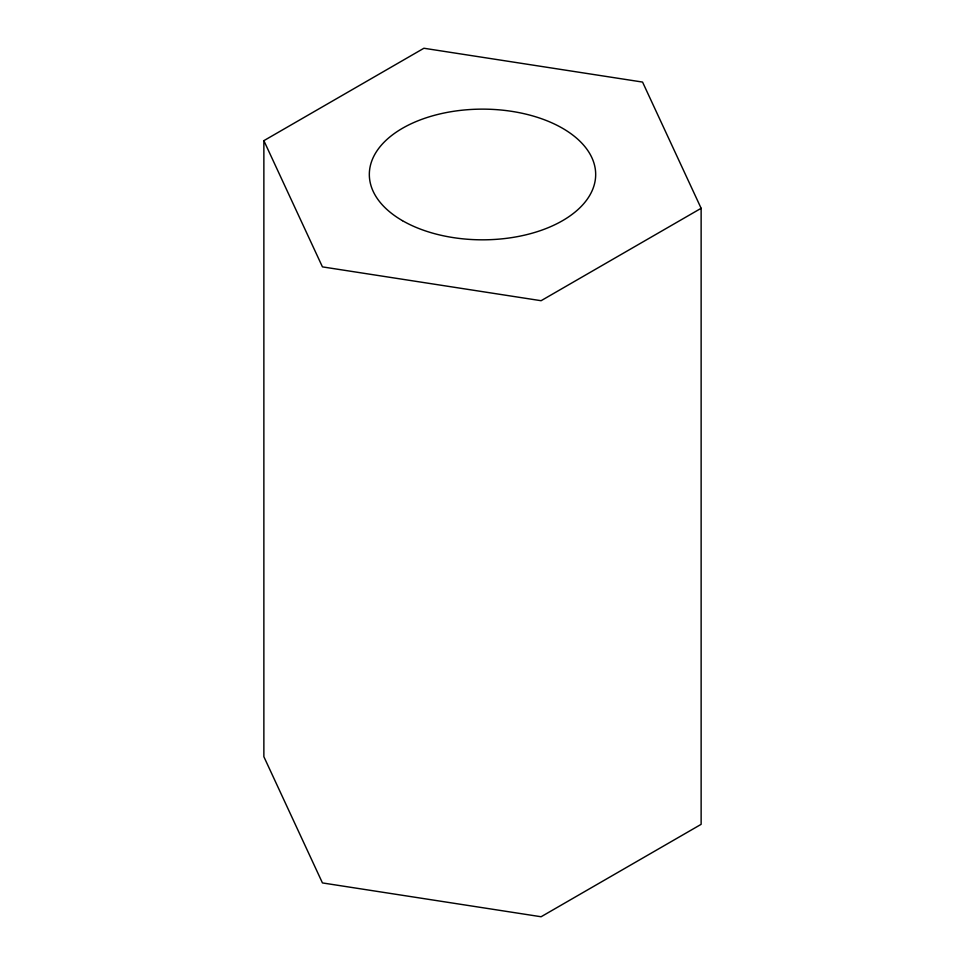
<?xml version="1.0" encoding="UTF-8"?>
<svg xmlns="http://www.w3.org/2000/svg" width="965" height="965" viewBox="0 0 965 965"><rect width="100%" height="100%" fill="white"/><g stroke="black" fill="none" stroke-linecap="round" stroke-linejoin="round"><path stroke-width="1.45" d="M263.867 140.661L423.912 48.25L642.557 82.073L701.133 208.295L701.133 824.339L541.088 916.75L322.443 882.927L263.867 756.705L263.867 140.661L322.443 266.883L541.088 300.706L701.133 208.295M402.477 220.683A113.17 65.343 0 0 0 591.822 191.384A113.17 65.343 0 0 0 453.212 111.361A113.17 65.343 0 0 0 402.477 220.683"/></g></svg>
